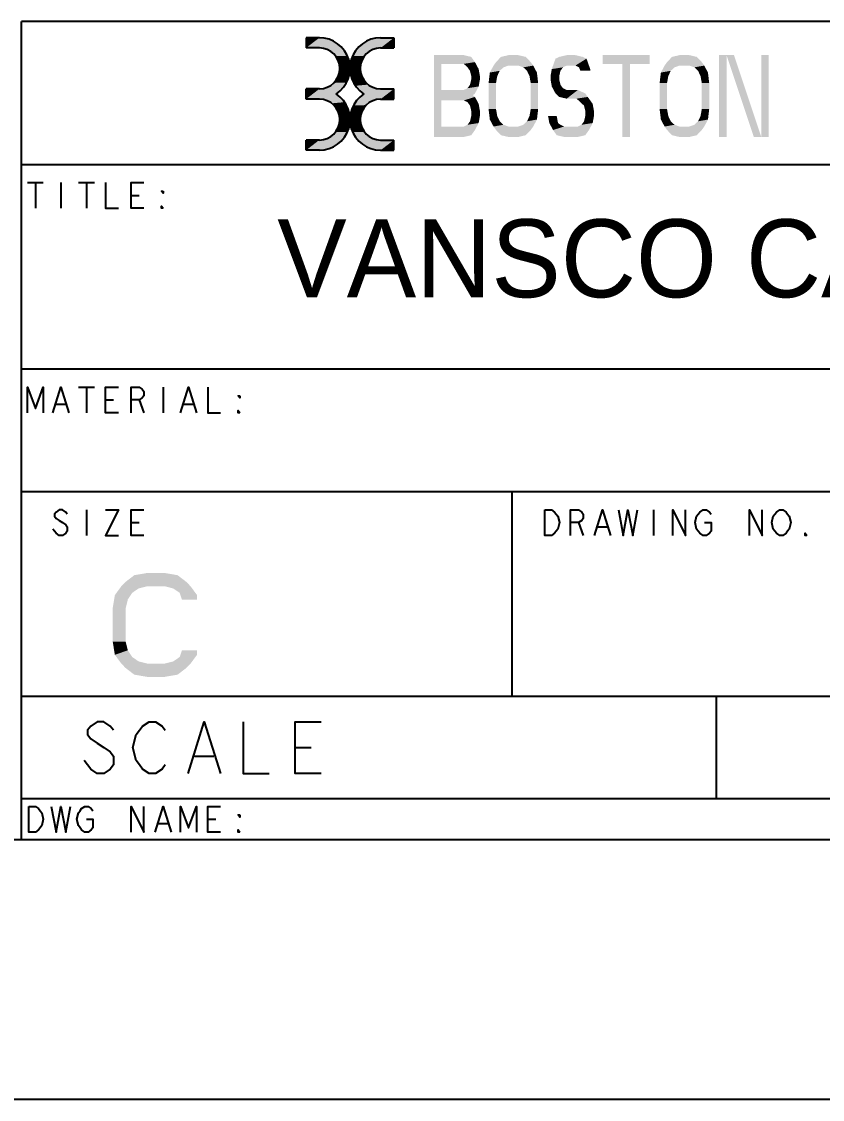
# Model space of a CAD drawing. Extents: x 0 to 768, y 0 to 246.
# Drawn here: x 17 to 18.543, y 0 to 2.075 of the extents above; entities that cross this region are included whole.
import ezdxf

# ---------------------------------------------------------------- set-up
doc = ezdxf.new("R2010")
doc.units = 0
doc.header["$LTSCALE"] = 1.21
doc.header["$MEASUREMENT"] = 0
doc.styles.get("Standard").update_dxf_attribs({"font": 'txt', "width": 0.8})

# ---------------------------------------------------------------- blocks, each defined once
blk = doc.blocks.new('LOGO_BL0', base_point=(12.6468, 1.8171))
at = {"color": 7, "linetype": 'Continuous'}
for p, q in [((12.5454, 1.9253), (12.5454, 1.9057)), ((12.571, 1.9253), (12.5454, 1.9253)), ((12.571, 1.9057), (12.5454, 1.9057)), ((12.571, 1.8269), (12.5454, 1.8269)), ((12.5454, 1.8072), (12.5454, 1.8269)), ((12.571, 1.8072), (12.5454, 1.8072)), ((12.571, 1.7285), (12.5454, 1.7285)), ((12.5454, 1.7088), (12.5454, 1.7285)), ((12.571, 1.7088), (12.5454, 1.7088))]:
    blk.add_line(p, q, dxfattribs=at)
at = {"color": 1, "linetype": 'Continuous'}
for p, q in [((12.6891, 1.9253), (12.7147, 1.9253)), ((12.7147, 1.9253), (12.7147, 1.9057)), ((12.6891, 1.9057), (12.7147, 1.9057)), ((12.6891, 1.8269), (12.7147, 1.8269)), ((12.7147, 1.8072), (12.7147, 1.8269)), ((12.6891, 1.8072), (12.7147, 1.8072)), ((12.6891, 1.7285), (12.7147, 1.7285)), ((12.7147, 1.7088), (12.7147, 1.7285)), ((12.6891, 1.7088), (12.7147, 1.7088))]:
    blk.add_line(p, q, dxfattribs=at)
at = {"color": 7, "linetype": 'Continuous'}
for centre, radius, start, end in [((12.571, 1.8663), 0.0591, 303.5573, 90), ((12.571, 1.8663), 0.0394, 270, 90), ((12.571, 1.7679), 0.0591, 270, 56.4427), ((12.571, 1.7679), 0.0394, 270, 90)]:
    blk.add_arc(centre, radius, start, end, dxfattribs=at)
at = {"color": 1, "linetype": 'Continuous'}
for centre, radius, start, end in [((12.6891, 1.8663), 0.0591, 90, 236.4427), ((12.6891, 1.8663), 0.0394, 90, 270), ((12.6891, 1.7679), 0.0591, 123.5573, 270), ((12.6891, 1.7679), 0.0394, 90, 270)]:
    blk.add_arc(centre, radius, start, end, dxfattribs=at)
at = {"color": 7, "linetype": 'Continuous'}
for points in [[(12.5785, 1.9249), (12.5454, 1.9057), (12.571, 1.9253)], [(12.5454, 1.9057), (12.5454, 1.9253), (12.571, 1.9253)], [(12.5859, 1.9234), (12.5454, 1.9057), (12.5785, 1.9249)], [(12.5931, 1.9211), (12.5454, 1.9057), (12.5859, 1.9234)], [(12.5999, 1.9178), (12.5454, 1.9057), (12.5931, 1.9211)], [(12.6062, 1.9137), (12.5454, 1.9057), (12.5999, 1.9178)], [(12.612, 1.9088), (12.5454, 1.9057), (12.6062, 1.9137)], [(12.5454, 1.9057), (12.612, 1.9088), (12.571, 1.9057)], [(12.571, 1.9057), (12.612, 1.9088), (12.5761, 1.9053)], [(12.5761, 1.9053), (12.612, 1.9088), (12.5812, 1.9043)], [(12.612, 1.9088), (12.6171, 1.9032), (12.5812, 1.9043)], [(12.5861, 1.9027), (12.5812, 1.9043), (12.6171, 1.9032)], [(12.5861, 1.9027), (12.6171, 1.9032), (12.5907, 1.9004)], [(12.5907, 1.9004), (12.6171, 1.9032), (12.595, 1.8975)], [(12.6171, 1.9032), (12.6214, 1.8971), (12.595, 1.8975)], [(12.5988, 1.8941), (12.595, 1.8975), (12.6214, 1.8971)], [(12.6214, 1.8971), (12.6249, 1.8904), (12.5988, 1.8941)], [(12.6022, 1.8903), (12.5988, 1.8941), (12.6249, 1.8904)], [(12.6022, 1.8903), (12.6249, 1.8904), (12.6051, 1.886)], [(12.6249, 1.8904), (12.6275, 1.8833), (12.6051, 1.886)], [(12.6074, 1.8814), (12.6051, 1.886), (12.6275, 1.8833)], [(12.6074, 1.8814), (12.6275, 1.8833), (12.609, 1.8765)], [(12.6275, 1.8833), (12.6292, 1.876), (12.609, 1.8765)], [(12.61, 1.8714), (12.609, 1.8765), (12.6292, 1.876)], [(12.6292, 1.876), (12.63, 1.8685), (12.61, 1.8714)], [(12.6104, 1.8663), (12.61, 1.8714), (12.63, 1.8685)], [(12.6104, 1.8663), (12.63, 1.8685), (12.61, 1.8611)], [(12.63, 1.8685), (12.6298, 1.8609), (12.61, 1.8611)], [(12.6022, 1.8423), (12.6051, 1.8466), (12.6265, 1.8463)], [(12.6074, 1.8512), (12.6286, 1.8535), (12.6051, 1.8466)], [(12.6286, 1.8535), (12.6265, 1.8463), (12.6051, 1.8466)], [(12.6074, 1.8512), (12.609, 1.8561), (12.6286, 1.8535)], [(12.609, 1.8561), (12.61, 1.8611), (12.6298, 1.8609)], [(12.6298, 1.8609), (12.6286, 1.8535), (12.609, 1.8561)], [(12.6096, 1.8216), (12.5454, 1.8072), (12.571, 1.8269)], [(12.5454, 1.8072), (12.5454, 1.8269), (12.571, 1.8269)], [(12.571, 1.8269), (12.5761, 1.8273), (12.615, 1.8269)], [(12.615, 1.8269), (12.6096, 1.8216), (12.571, 1.8269)], [(12.5812, 1.8283), (12.6197, 1.8329), (12.5761, 1.8273)], [(12.6197, 1.8329), (12.615, 1.8269), (12.5761, 1.8273)], [(12.5861, 1.8299), (12.6197, 1.8329), (12.5812, 1.8283)], [(12.5907, 1.8322), (12.6197, 1.8329), (12.5861, 1.8299)], [(12.5907, 1.8322), (12.595, 1.8351), (12.6197, 1.8329)], [(12.5988, 1.8384), (12.6235, 1.8393), (12.595, 1.8351)], [(12.6235, 1.8393), (12.6197, 1.8329), (12.595, 1.8351)], [(12.5988, 1.8384), (12.6022, 1.8423), (12.6235, 1.8393)], [(12.6265, 1.8463), (12.6235, 1.8393), (12.6022, 1.8423)], [(12.5454, 1.8072), (12.6096, 1.8216), (12.6036, 1.8171)], [(12.6096, 1.8125), (12.5454, 1.8072), (12.6036, 1.8171)], [(12.5454, 1.8072), (12.6096, 1.8125), (12.571, 1.8072)], [(12.6096, 1.8125), (12.615, 1.8072), (12.571, 1.8072)], [(12.5761, 1.8069), (12.571, 1.8072), (12.615, 1.8072)], [(12.5761, 1.8069), (12.615, 1.8072), (12.5812, 1.8059)], [(12.5812, 1.8059), (12.615, 1.8072), (12.5861, 1.8042)], [(12.5861, 1.8042), (12.615, 1.8072), (12.5907, 1.802)], [(12.615, 1.8072), (12.6197, 1.8013), (12.5907, 1.802)], [(12.595, 1.7991), (12.5907, 1.802), (12.6197, 1.8013)], [(12.595, 1.7991), (12.6197, 1.8013), (12.5988, 1.7957)], [(12.6197, 1.8013), (12.6235, 1.7948), (12.5988, 1.7957)], [(12.6022, 1.7918), (12.5988, 1.7957), (12.6235, 1.7948)], [(12.6235, 1.7948), (12.6265, 1.7879), (12.6022, 1.7918)], [(12.6051, 1.7875), (12.6022, 1.7918), (12.6265, 1.7879)], [(12.6051, 1.7875), (12.6265, 1.7879), (12.6074, 1.7829)], [(12.6265, 1.7879), (12.6286, 1.7807), (12.6074, 1.7829)], [(12.609, 1.7781), (12.6074, 1.7829), (12.6286, 1.7807)], [(12.6286, 1.7807), (12.6298, 1.7732), (12.609, 1.7781)], [(12.61, 1.773), (12.609, 1.7781), (12.6298, 1.7732)], [(12.61, 1.773), (12.6298, 1.7732), (12.6104, 1.7679)], [(12.61, 1.7627), (12.6104, 1.7679), (12.63, 1.7657)], [(12.63, 1.7657), (12.6292, 1.7582), (12.61, 1.7627)], [(12.6298, 1.7732), (12.63, 1.7657), (12.6104, 1.7679)], [(12.5988, 1.74), (12.6022, 1.7439), (12.6249, 1.7437)], [(12.6249, 1.7437), (12.6214, 1.7371), (12.5988, 1.74)], [(12.6051, 1.7482), (12.6275, 1.7508), (12.6022, 1.7439)], [(12.6275, 1.7508), (12.6249, 1.7437), (12.6022, 1.7439)], [(12.6051, 1.7482), (12.6074, 1.7528), (12.6275, 1.7508)], [(12.609, 1.7577), (12.6292, 1.7582), (12.6074, 1.7528)], [(12.6292, 1.7582), (12.6275, 1.7508), (12.6074, 1.7528)], [(12.609, 1.7577), (12.61, 1.7627), (12.6292, 1.7582)], [(12.612, 1.7253), (12.5454, 1.7088), (12.571, 1.7285)], [(12.5454, 1.7088), (12.5454, 1.7285), (12.571, 1.7285)], [(12.5454, 1.7088), (12.612, 1.7253), (12.6062, 1.7205)], [(12.5761, 1.7288), (12.6171, 1.7309), (12.571, 1.7285)], [(12.6171, 1.7309), (12.612, 1.7253), (12.571, 1.7285)], [(12.5812, 1.7298), (12.6171, 1.7309), (12.5761, 1.7288)], [(12.5812, 1.7298), (12.5861, 1.7315), (12.6171, 1.7309)], [(12.5907, 1.7338), (12.6214, 1.7371), (12.5861, 1.7315)], [(12.6214, 1.7371), (12.6171, 1.7309), (12.5861, 1.7315)], [(12.595, 1.7366), (12.6214, 1.7371), (12.5907, 1.7338)], [(12.595, 1.7366), (12.5988, 1.74), (12.6214, 1.7371)], [(12.5999, 1.7164), (12.5454, 1.7088), (12.6062, 1.7205)], [(12.5931, 1.7131), (12.5454, 1.7088), (12.5999, 1.7164)], [(12.5859, 1.7107), (12.5454, 1.7088), (12.5931, 1.7131)], [(12.5785, 1.7093), (12.5454, 1.7088), (12.5859, 1.7107)], [(12.5785, 1.7093), (12.571, 1.7088), (12.5454, 1.7088)]]:
    blk.add_solid(points, dxfattribs=at)
at = {"color": 1, "linetype": 'Continuous'}
for points in [[(12.6539, 1.9137), (12.7147, 1.9253), (12.6481, 1.9088)], [(12.6481, 1.9088), (12.7147, 1.9253), (12.6891, 1.9057)], [(12.6602, 1.9178), (12.7147, 1.9253), (12.6539, 1.9137)], [(12.667, 1.9211), (12.7147, 1.9253), (12.6602, 1.9178)], [(12.6742, 1.9234), (12.7147, 1.9253), (12.667, 1.9211)], [(12.6816, 1.9249), (12.7147, 1.9253), (12.6742, 1.9234)], [(12.6816, 1.9249), (12.6891, 1.9253), (12.7147, 1.9253)], [(12.7147, 1.9253), (12.7147, 1.9057), (12.6891, 1.9057)], [(12.6326, 1.8833), (12.6352, 1.8904), (12.6579, 1.8903)], [(12.6326, 1.8833), (12.6579, 1.8903), (12.655, 1.886)], [(12.6352, 1.8904), (12.6387, 1.8971), (12.6613, 1.8941)], [(12.6613, 1.8941), (12.6579, 1.8903), (12.6352, 1.8904)], [(12.6387, 1.8971), (12.643, 1.9032), (12.674, 1.9027)], [(12.6387, 1.8971), (12.674, 1.9027), (12.6694, 1.9004)], [(12.6651, 1.8975), (12.6387, 1.8971), (12.6694, 1.9004)], [(12.6651, 1.8975), (12.6613, 1.8941), (12.6387, 1.8971)], [(12.643, 1.9032), (12.6481, 1.9088), (12.6891, 1.9057)], [(12.643, 1.9032), (12.6891, 1.9057), (12.684, 1.9053)], [(12.6789, 1.9043), (12.643, 1.9032), (12.684, 1.9053)], [(12.6789, 1.9043), (12.674, 1.9027), (12.643, 1.9032)], [(12.6301, 1.8685), (12.6309, 1.876), (12.6501, 1.8714)], [(12.6501, 1.8714), (12.6497, 1.8663), (12.6301, 1.8685)], [(12.6303, 1.8609), (12.6301, 1.8685), (12.6497, 1.8663)], [(12.6309, 1.876), (12.6326, 1.8833), (12.6527, 1.8814)], [(12.6309, 1.876), (12.6527, 1.8814), (12.6511, 1.8765)], [(12.6511, 1.8765), (12.6501, 1.8714), (12.6309, 1.876)], [(12.655, 1.886), (12.6527, 1.8814), (12.6326, 1.8833)], [(12.6303, 1.8609), (12.6497, 1.8663), (12.6501, 1.8611)], [(12.6501, 1.8611), (12.6511, 1.8561), (12.6303, 1.8609)], [(12.6315, 1.8535), (12.6303, 1.8609), (12.6511, 1.8561)], [(12.6511, 1.8561), (12.6527, 1.8512), (12.6315, 1.8535)], [(12.6336, 1.8463), (12.6315, 1.8535), (12.6527, 1.8512)], [(12.6336, 1.8463), (12.6527, 1.8512), (12.655, 1.8466)], [(12.655, 1.8466), (12.6579, 1.8423), (12.6336, 1.8463)], [(12.6366, 1.8393), (12.6336, 1.8463), (12.6579, 1.8423)], [(12.6579, 1.8423), (12.6613, 1.8384), (12.6366, 1.8393)], [(12.6404, 1.8329), (12.6366, 1.8393), (12.6613, 1.8384)], [(12.6404, 1.8329), (12.6613, 1.8384), (12.6651, 1.8351)], [(12.6651, 1.8351), (12.6694, 1.8322), (12.6404, 1.8329)], [(12.6451, 1.8269), (12.6404, 1.8329), (12.6694, 1.8322)], [(12.6451, 1.8269), (12.6694, 1.8322), (12.674, 1.8299)], [(12.6789, 1.8283), (12.6451, 1.8269), (12.674, 1.8299)], [(12.684, 1.8273), (12.6451, 1.8269), (12.6789, 1.8283)], [(12.684, 1.8273), (12.6891, 1.8269), (12.6451, 1.8269)], [(12.6505, 1.8216), (12.6451, 1.8269), (12.6891, 1.8269)], [(12.6505, 1.8216), (12.6891, 1.8269), (12.7147, 1.8269)], [(12.6505, 1.8216), (12.7147, 1.8269), (12.6565, 1.8171)], [(12.6565, 1.8171), (12.7147, 1.8269), (12.6505, 1.8125)], [(12.6505, 1.8125), (12.7147, 1.8269), (12.6891, 1.8072)], [(12.7147, 1.8269), (12.7147, 1.8072), (12.6891, 1.8072)], [(12.6404, 1.8013), (12.6451, 1.8072), (12.684, 1.8069)], [(12.6404, 1.8013), (12.684, 1.8069), (12.6789, 1.8059)], [(12.674, 1.8042), (12.6404, 1.8013), (12.6789, 1.8059)], [(12.6451, 1.8072), (12.6505, 1.8125), (12.6891, 1.8072)], [(12.6891, 1.8072), (12.684, 1.8069), (12.6451, 1.8072)], [(12.6315, 1.7807), (12.6336, 1.7879), (12.655, 1.7875)], [(12.6315, 1.7807), (12.655, 1.7875), (12.6527, 1.7829)], [(12.6336, 1.7879), (12.6366, 1.7948), (12.6579, 1.7918)], [(12.6579, 1.7918), (12.655, 1.7875), (12.6336, 1.7879)], [(12.6366, 1.7948), (12.6404, 1.8013), (12.6651, 1.7991)], [(12.6366, 1.7948), (12.6651, 1.7991), (12.6613, 1.7957)], [(12.6613, 1.7957), (12.6579, 1.7918), (12.6366, 1.7948)], [(12.6694, 1.802), (12.6404, 1.8013), (12.674, 1.8042)], [(12.6694, 1.802), (12.6651, 1.7991), (12.6404, 1.8013)], [(12.6301, 1.7657), (12.6303, 1.7732), (12.6501, 1.773)], [(12.6301, 1.7657), (12.6501, 1.773), (12.6497, 1.7679)], [(12.6497, 1.7679), (12.6501, 1.7627), (12.6301, 1.7657)], [(12.6309, 1.7582), (12.6301, 1.7657), (12.6501, 1.7627)], [(12.6303, 1.7732), (12.6315, 1.7807), (12.6511, 1.7781)], [(12.6511, 1.7781), (12.6501, 1.773), (12.6303, 1.7732)], [(12.6527, 1.7829), (12.6511, 1.7781), (12.6315, 1.7807)], [(12.6501, 1.7627), (12.6511, 1.7577), (12.6309, 1.7582)], [(12.6326, 1.7508), (12.6309, 1.7582), (12.6511, 1.7577)], [(12.6326, 1.7508), (12.6511, 1.7577), (12.6527, 1.7528)], [(12.6527, 1.7528), (12.655, 1.7482), (12.6326, 1.7508)], [(12.6352, 1.7437), (12.6326, 1.7508), (12.655, 1.7482)], [(12.6352, 1.7437), (12.655, 1.7482), (12.6579, 1.7439)], [(12.6579, 1.7439), (12.6613, 1.74), (12.6352, 1.7437)], [(12.6387, 1.7371), (12.6352, 1.7437), (12.6613, 1.74)], [(12.6613, 1.74), (12.6651, 1.7366), (12.6387, 1.7371)], [(12.643, 1.7309), (12.6387, 1.7371), (12.6651, 1.7366)], [(12.643, 1.7309), (12.6651, 1.7366), (12.6694, 1.7338)], [(12.674, 1.7315), (12.643, 1.7309), (12.6694, 1.7338)], [(12.674, 1.7315), (12.6789, 1.7298), (12.643, 1.7309)], [(12.6481, 1.7253), (12.643, 1.7309), (12.6789, 1.7298)], [(12.6481, 1.7253), (12.6789, 1.7298), (12.684, 1.7288)], [(12.6891, 1.7285), (12.6481, 1.7253), (12.684, 1.7288)], [(12.7147, 1.7285), (12.6481, 1.7253), (12.6891, 1.7285)], [(12.6481, 1.7253), (12.7147, 1.7285), (12.6539, 1.7205)], [(12.6539, 1.7205), (12.7147, 1.7285), (12.6602, 1.7164)], [(12.6602, 1.7164), (12.7147, 1.7285), (12.667, 1.7131)], [(12.667, 1.7131), (12.7147, 1.7285), (12.6742, 1.7107)], [(12.6742, 1.7107), (12.7147, 1.7285), (12.6816, 1.7093)], [(12.6816, 1.7093), (12.7147, 1.7285), (12.6891, 1.7088)], [(12.7147, 1.7285), (12.7147, 1.7088), (12.6891, 1.7088)]]:
    blk.add_solid(points, dxfattribs=at)

msp = doc.modelspace()

# ---------------------------------------------------------------- linework, layer by layer
at = {"color": 2, "linetype": 'Continuous'}
for p, q in [((21.49996, 2.0748), (16.99996, 2.0748)), ((16.99996, 0.5), (16.99996, 2.0748)), ((21.49996, 1.79921), (16.99996, 1.79921)), ((17.01116, 1.76476), (17.04192, 1.76476)), ((17.02654, 1.76476), (17.02654, 1.71555)), ((17.07575, 1.76476), (17.07575, 1.71555)), ((17.10958, 1.76476), (17.14034, 1.76476)), ((17.12496, 1.76476), (17.12496, 1.71555)), ((17.21108, 1.74016), (17.22646, 1.74016)), ((21.49996, 1.40551), (16.99996, 1.40551)), ((17.10958, 1.37106), (17.14034, 1.37106)), ((17.12496, 1.37106), (17.12496, 1.32185)), ((17.2726, 1.37106), (17.2726, 1.32185)), ((17.06652, 1.33825), (17.08498, 1.33825)), ((17.16187, 1.34646), (17.17725, 1.34646)), ((17.22646, 1.34646), (17.23569, 1.32185)), ((17.31258, 1.33825), (17.33104, 1.33825)), ((21.49996, 1.16929), (16.99996, 1.16929)), ((17.94484, 0.77559), (17.94484, 1.16929)), ((17.12496, 1.13484), (17.12496, 1.08563)), ((18.21748, 1.13484), (18.21748, 1.08563)), ((17.21108, 1.11024), (17.22646, 1.11024)), ((18.07292, 1.11024), (18.08215, 1.08563)), ((18.10983, 1.10203), (18.12828, 1.10203)), ((21.49996, 0.77559), (16.99996, 0.77559)), ((18.33854, 0.57874), (18.33854, 0.77559)), ((17.52693, 0.67717), (17.55818, 0.67717)), ((17.33318, 0.6605), (17.37068, 0.6605)), ((21.49996, 0.57874), (16.99996, 0.57874)), ((17.26337, 0.53117), (17.28183, 0.53117)), ((17.35873, 0.53937), (17.3741, 0.53937)), ((21.49996, 0.5), (16.99996, 0.5))]:
    msp.add_line(p, q, dxfattribs=at)
at = {"color": 7, "linetype": 'Continuous'}
for p, q in [((21.49996, 0.5), (0.5, 0.5)), ((21.99996, 0), (0, 0))]:
    msp.add_line(p, q, dxfattribs=at)
at = {"color": 2, "linetype": 'Continuous'}
for points in [[(17.16187, 1.76476), (17.16187, 1.71555), (17.18648, 1.71555)], [(17.23569, 1.71555), (17.21108, 1.71555), (17.21108, 1.76476), (17.23569, 1.76476)], [(17.2726, 1.74836), (17.2726, 1.74426), (17.26952, 1.74836), (17.2726, 1.74836)], [(17.2726, 1.71555), (17.26952, 1.71555), (17.26952, 1.71965), (17.2726, 1.71555)], [(17.01116, 1.32185), (17.01116, 1.37106), (17.02654, 1.33005), (17.04192, 1.37106), (17.04192, 1.32185)], [(17.06037, 1.32185), (17.07575, 1.37106), (17.09113, 1.32185)], [(17.18648, 1.32185), (17.16187, 1.32185), (17.16187, 1.37106), (17.18648, 1.37106)], [(17.21108, 1.32185), (17.21108, 1.37106), (17.22646, 1.37106), (17.23261, 1.36696), (17.23569, 1.36286), (17.23569, 1.35466), (17.23261, 1.35056), (17.22646, 1.34646), (17.21108, 1.34646)], [(17.30643, 1.32185), (17.32181, 1.37106), (17.33719, 1.32185)], [(17.35872, 1.37106), (17.35872, 1.32185), (17.38333, 1.32185)], [(17.42024, 1.35466), (17.42024, 1.35056), (17.41716, 1.35466), (17.42024, 1.35466)], [(17.42024, 1.32185), (17.41716, 1.32185), (17.41716, 1.32595), (17.42024, 1.32185)], [(17.08805, 1.12664), (17.08498, 1.13074), (17.07883, 1.13484), (17.07267, 1.13484), (17.06652, 1.13074), (17.06345, 1.12664), (17.06345, 1.12254), (17.06652, 1.11844), (17.07267, 1.11434), (17.07883, 1.11024), (17.08498, 1.10614), (17.08805, 1.10203), (17.08805, 1.09383), (17.08498, 1.08973), (17.07883, 1.08563), (17.07267, 1.08563), (17.06652, 1.08973), (17.06345, 1.09383), (17.06037, 1.09793)], [(17.16187, 1.13484), (17.18648, 1.13484), (17.16187, 1.08563), (17.18648, 1.08563)], [(17.23569, 1.08563), (17.21108, 1.08563), (17.21108, 1.13484), (17.23569, 1.13484)], [(18.00833, 1.13484), (18.02063, 1.13484), (18.02678, 1.13074), (18.02986, 1.12664), (18.03293, 1.12254), (18.03601, 1.11024), (18.03293, 1.09793), (18.02986, 1.09383), (18.02678, 1.08973), (18.02063, 1.08563), (18.00833, 1.08563), (18.00833, 1.13484)], [(18.05754, 1.08563), (18.05754, 1.13484), (18.07292, 1.13484), (18.07907, 1.13074), (18.08215, 1.12664), (18.08215, 1.11844), (18.07907, 1.11434), (18.07292, 1.11024), (18.05754, 1.11024)], [(18.10368, 1.08563), (18.11906, 1.13484), (18.13444, 1.08563)], [(18.14981, 1.13484), (18.15904, 1.08563), (18.16827, 1.13484), (18.1775, 1.08563), (18.18672, 1.13484)], [(18.25439, 1.08563), (18.25439, 1.13484), (18.279, 1.08563), (18.279, 1.13484)], [(18.31591, 1.11024), (18.32821, 1.11024), (18.32821, 1.09383), (18.32513, 1.08973), (18.31898, 1.08563), (18.31283, 1.08563), (18.30668, 1.08973), (18.3036, 1.09383), (18.30053, 1.09793), (18.29745, 1.11024), (18.30053, 1.12254), (18.3036, 1.12664), (18.30668, 1.13074), (18.31283, 1.13484), (18.31898, 1.13484), (18.32513, 1.13074), (18.32821, 1.12664)], [(18.40203, 1.08563), (18.40203, 1.13484), (18.42664, 1.08563), (18.42664, 1.13484)], [(18.47585, 1.09383), (18.47277, 1.08973), (18.46662, 1.08563), (18.46047, 1.08563), (18.45432, 1.08973), (18.45124, 1.09383), (18.44817, 1.09793), (18.44509, 1.11024), (18.44817, 1.12254), (18.45124, 1.12664), (18.45432, 1.13074), (18.46047, 1.13484), (18.46662, 1.13484), (18.47277, 1.13074), (18.47585, 1.12664), (18.47892, 1.12254), (18.482, 1.11024), (18.47892, 1.09793), (18.47585, 1.09383)], [(18.51276, 1.08563), (18.50968, 1.08563), (18.50968, 1.08973), (18.51276, 1.08563)], [(17.17693, 0.7105), (17.17068, 0.71883), (17.15818, 0.72717), (17.14568, 0.72717), (17.13318, 0.71883), (17.12693, 0.7105), (17.12693, 0.70217), (17.13318, 0.69383), (17.14568, 0.6855), (17.15818, 0.67717), (17.17068, 0.66883), (17.17693, 0.6605), (17.17693, 0.64383), (17.17068, 0.6355), (17.15818, 0.62717), (17.14568, 0.62717), (17.13318, 0.6355), (17.12693, 0.64383), (17.12068, 0.65217)], [(17.27693, 0.64383), (17.27068, 0.6355), (17.25818, 0.62717), (17.24568, 0.62717), (17.23318, 0.6355), (17.22693, 0.64383), (17.22068, 0.65217), (17.21443, 0.67717), (17.22068, 0.70217), (17.22693, 0.7105), (17.23318, 0.71883), (17.24568, 0.72717), (17.25818, 0.72717), (17.27068, 0.71883), (17.27693, 0.7105)], [(17.32068, 0.62717), (17.35193, 0.72717), (17.38318, 0.62717)], [(17.42693, 0.72717), (17.42693, 0.62717), (17.47693, 0.62717)], [(17.57693, 0.62717), (17.52693, 0.62717), (17.52693, 0.72717), (17.57693, 0.72717)], [(17.01423, 0.56398), (17.02654, 0.56398), (17.03269, 0.55988), (17.03576, 0.55577), (17.03884, 0.55167), (17.04192, 0.53937), (17.03884, 0.52707), (17.03576, 0.52297), (17.03269, 0.51886), (17.02654, 0.51476), (17.01423, 0.51476), (17.01423, 0.56398)], [(17.0573, 0.56398), (17.06652, 0.51476), (17.07575, 0.56398), (17.08498, 0.51476), (17.09421, 0.56398)], [(17.12496, 0.53937), (17.13727, 0.53937), (17.13727, 0.52297), (17.13419, 0.51886), (17.12804, 0.51476), (17.12189, 0.51476), (17.11574, 0.51886), (17.11266, 0.52297), (17.10958, 0.52707), (17.10651, 0.53937), (17.10958, 0.55167), (17.11266, 0.55577), (17.11574, 0.55988), (17.12189, 0.56398), (17.12804, 0.56398), (17.13419, 0.55988), (17.13727, 0.55577)], [(17.21109, 0.51476), (17.21109, 0.56398), (17.23569, 0.51476), (17.23569, 0.56398)], [(17.25722, 0.51476), (17.2726, 0.56398), (17.28798, 0.51476)], [(17.30644, 0.51476), (17.30644, 0.56398), (17.32181, 0.52297), (17.33719, 0.56398), (17.33719, 0.51476)], [(17.38333, 0.51476), (17.35873, 0.51476), (17.35873, 0.56398), (17.38333, 0.56398)], [(17.42024, 0.54757), (17.42024, 0.54347), (17.41717, 0.54757), (17.42024, 0.54757)], [(17.42024, 0.51476), (17.41717, 0.51476), (17.41717, 0.51886), (17.42024, 0.51476)]]:
    msp.add_lwpolyline(points, dxfattribs=at)
at = {"color": 7, "linetype": 'Continuous'}
for points in [[(17.79465, 1.85266), (17.79465, 2.01014), (17.80897, 1.85266), (17.80897, 2.01014)], [(17.86628, 2.00679), (17.80897, 1.99338), (17.85195, 2.01014)], [(17.80897, 1.99338), (17.80897, 2.01014), (17.85195, 2.01014)], [(17.87344, 1.99674), (17.80897, 1.99338), (17.86628, 2.00679)], [(17.80897, 1.99338), (17.87344, 1.99674), (17.85195, 1.99338)], [(17.85195, 1.99338), (17.87344, 1.99674), (17.85911, 1.98668)], [(17.87344, 1.99674), (17.8806, 1.98333), (17.85911, 1.98668)], [(17.90926, 1.99003), (17.91403, 1.99674), (17.98089, 1.99674)], [(17.90926, 1.99003), (17.98089, 1.99674), (17.93791, 1.99003)], [(17.91403, 1.99674), (17.92358, 2.00679), (17.97134, 2.00679)], [(17.97134, 2.00679), (17.98089, 1.99674), (17.91403, 1.99674)], [(17.92358, 2.00679), (17.93791, 2.01014), (17.95701, 2.01014)], [(17.95701, 2.01014), (17.97134, 2.00679), (17.92358, 2.00679)], [(17.93791, 1.99003), (17.98089, 1.99674), (17.95701, 1.99003)], [(17.98089, 1.99674), (17.98566, 1.99003), (17.95701, 1.99003)], [(18.05013, 1.99003), (18.02148, 1.98333), (18.08834, 2.00344)], [(18.02148, 1.98333), (18.02864, 2.00344), (18.08834, 2.00344)], [(18.02864, 2.00344), (18.03581, 2.00679), (18.08117, 2.00679)], [(18.08117, 2.00679), (18.08834, 2.00344), (18.02864, 2.00344)], [(18.03581, 2.00679), (18.05013, 2.01014), (18.06685, 2.01014)], [(18.06685, 2.01014), (18.08117, 2.00679), (18.03581, 2.00679)], [(18.05013, 1.99003), (18.08834, 2.00344), (18.06685, 1.99003)], [(18.06685, 1.99003), (18.08834, 2.00344), (18.07401, 1.98668)], [(18.08834, 2.00344), (18.0955, 1.98333), (18.07401, 1.98668)], [(18.11938, 2.01014), (18.11938, 1.99338), (18.21011, 2.01014), (18.21011, 1.99338)], [(18.15758, 1.99338), (18.15758, 1.85266), (18.17191, 1.99338), (18.17191, 1.85266)], [(18.23876, 1.99003), (18.24354, 1.99674), (18.3104, 1.99674)], [(18.23876, 1.99003), (18.3104, 1.99674), (18.26742, 1.99003)], [(18.24354, 1.99674), (18.25309, 2.00679), (18.30084, 2.00679)], [(18.30084, 2.00679), (18.3104, 1.99674), (18.24354, 1.99674)], [(18.25309, 2.00679), (18.26742, 2.01014), (18.28652, 2.01014)], [(18.28652, 2.01014), (18.30084, 2.00679), (18.25309, 2.00679)], [(18.26742, 1.99003), (18.3104, 1.99674), (18.28652, 1.99003)], [(18.3104, 1.99674), (18.31517, 1.99003), (18.28652, 1.99003)], [(18.34382, 2.01014), (18.34382, 1.85266), (18.35815, 2.01014), (18.35815, 1.85266)], [(18.35815, 2.01014), (18.41068, 1.85266), (18.37248, 2.01014), (18.42501, 1.85266)], [(18.42501, 2.01014), (18.42501, 1.85266), (18.43933, 2.01014), (18.43933, 1.85266)], [(17.86389, 1.97998), (17.85911, 1.98668), (17.8806, 1.98333)], [(17.86389, 1.97998), (17.8806, 1.98333), (17.86628, 1.96993)], [(17.8806, 1.98333), (17.88299, 1.96993), (17.86628, 1.96993)], [(17.89971, 1.95653), (17.90209, 1.97663), (17.91642, 1.96993)], [(17.90209, 1.97663), (17.90926, 1.99003), (17.92836, 1.98668)], [(17.9212, 1.97998), (17.90209, 1.97663), (17.92836, 1.98668)], [(17.9212, 1.97998), (17.91642, 1.96993), (17.90209, 1.97663)], [(17.93791, 1.99003), (17.92836, 1.98668), (17.90926, 1.99003)], [(17.96656, 1.98668), (17.95701, 1.99003), (17.98566, 1.99003)], [(17.96656, 1.98668), (17.98566, 1.99003), (17.97373, 1.97998)], [(17.98566, 1.99003), (17.99283, 1.97663), (17.97373, 1.97998)], [(17.9785, 1.96993), (17.97373, 1.97998), (17.99283, 1.97663)], [(17.9785, 1.96993), (17.99283, 1.97663), (17.98089, 1.95653)], [(17.99283, 1.97663), (17.99522, 1.95653), (17.98089, 1.95653)], [(18.01909, 1.96993), (18.02148, 1.98333), (18.0382, 1.97998)], [(18.0382, 1.97998), (18.03581, 1.96993), (18.01909, 1.96993)], [(18.04297, 1.98668), (18.02148, 1.98333), (18.05013, 1.99003)], [(18.04297, 1.98668), (18.0382, 1.97998), (18.02148, 1.98333)], [(18.0764, 1.97998), (18.07401, 1.98668), (18.0955, 1.98333)], [(18.0955, 1.98333), (18.0955, 1.97998), (18.0764, 1.97998)], [(18.22921, 1.95653), (18.2316, 1.97663), (18.24593, 1.96993)], [(18.2316, 1.97663), (18.23876, 1.99003), (18.25786, 1.98668)], [(18.2507, 1.97998), (18.2316, 1.97663), (18.25786, 1.98668)], [(18.2507, 1.97998), (18.24593, 1.96993), (18.2316, 1.97663)], [(18.26742, 1.99003), (18.25786, 1.98668), (18.23876, 1.99003)], [(18.29607, 1.98668), (18.28652, 1.99003), (18.31517, 1.99003)], [(18.29607, 1.98668), (18.31517, 1.99003), (18.30323, 1.97998)], [(18.31517, 1.99003), (18.32233, 1.97663), (18.30323, 1.97998)], [(18.30801, 1.96993), (18.30323, 1.97998), (18.32233, 1.97663)], [(18.30801, 1.96993), (18.32233, 1.97663), (18.3104, 1.95653)], [(18.32233, 1.97663), (18.32472, 1.95653), (18.3104, 1.95653)], [(17.85911, 1.94648), (17.86389, 1.95318), (17.8806, 1.94983)], [(17.86389, 1.95318), (17.86628, 1.96323), (17.88299, 1.96323)], [(17.88299, 1.96323), (17.8806, 1.94983), (17.86389, 1.95318)], [(17.86628, 1.96323), (17.86628, 1.96993), (17.88299, 1.96993)], [(17.88299, 1.96993), (17.88299, 1.96323), (17.86628, 1.96323)], [(17.91642, 1.96993), (17.91403, 1.95653), (17.89971, 1.95653)], [(17.89971, 1.90627), (17.89971, 1.95653), (17.91403, 1.95653)], [(17.91403, 1.95653), (17.91403, 1.90627), (17.89971, 1.90627)], [(17.99522, 1.95653), (17.98089, 1.95653), (17.99522, 1.90627), (17.98089, 1.90627)], [(18.01909, 1.96323), (18.01909, 1.96993), (18.03581, 1.96993)], [(18.03581, 1.96993), (18.03581, 1.96323), (18.01909, 1.96323)], [(18.02148, 1.94983), (18.01909, 1.96323), (18.03581, 1.96323)], [(18.0382, 1.95318), (18.02148, 1.94983), (18.03581, 1.96323)], [(18.0382, 1.95318), (18.04297, 1.94648), (18.02148, 1.94983)], [(18.24593, 1.96993), (18.24354, 1.95653), (18.22921, 1.95653)], [(18.22921, 1.90627), (18.22921, 1.95653), (18.24354, 1.95653)], [(18.24354, 1.95653), (18.24354, 1.90627), (18.22921, 1.90627)], [(18.32472, 1.95653), (18.3104, 1.95653), (18.32472, 1.90627), (18.3104, 1.90627)], [(17.87344, 1.93642), (17.80897, 1.92302), (17.85195, 1.94312)], [(17.80897, 1.92302), (17.80897, 1.94312), (17.85195, 1.94312)], [(17.86628, 1.93642), (17.80897, 1.92302), (17.85195, 1.94312)], [(17.80897, 1.92302), (17.80897, 1.94312), (17.85195, 1.94312)], [(17.86628, 1.92972), (17.80897, 1.92302), (17.87344, 1.93642)], [(17.87344, 1.92972), (17.80897, 1.92302), (17.86628, 1.93642)], [(17.86628, 1.92972), (17.85195, 1.92302), (17.80897, 1.92302)], [(17.80897, 1.92302), (17.87344, 1.92972), (17.85195, 1.92302)], [(17.85911, 1.94648), (17.8806, 1.94983), (17.85195, 1.94312)], [(17.8806, 1.94983), (17.87344, 1.93642), (17.85195, 1.94312)], [(17.85195, 1.92302), (17.87344, 1.92972), (17.85911, 1.91967)], [(17.87344, 1.92972), (17.8806, 1.91632), (17.85911, 1.91967)], [(18.02864, 1.93642), (18.02148, 1.94983), (18.04297, 1.94648)], [(18.05013, 1.94312), (18.02864, 1.93642), (18.04297, 1.94648)], [(18.02864, 1.93642), (18.05013, 1.94312), (18.03581, 1.92972)], [(18.05013, 1.94312), (18.05013, 1.92637), (18.03581, 1.92972)], [(18.08595, 1.93642), (18.05013, 1.92637), (18.07162, 1.94312)], [(18.05013, 1.92637), (18.05013, 1.94312), (18.07162, 1.94312)], [(18.09072, 1.92972), (18.05013, 1.92637), (18.08595, 1.93642)], [(18.05013, 1.92637), (18.09072, 1.92972), (18.06923, 1.92637)], [(18.06923, 1.92637), (18.09072, 1.92972), (18.0764, 1.91967)], [(18.09072, 1.92972), (18.10028, 1.91632), (18.0764, 1.91967)], [(17.86389, 1.91297), (17.85911, 1.91967), (17.8806, 1.91632)], [(17.86389, 1.91297), (17.8806, 1.91632), (17.86628, 1.90292)], [(17.8806, 1.91632), (17.88299, 1.90292), (17.86628, 1.90292)], [(18.08356, 1.91297), (18.0764, 1.91967), (18.10028, 1.91632)], [(18.08356, 1.91297), (18.10028, 1.91632), (18.08595, 1.90292)], [(18.10028, 1.91632), (18.10266, 1.90292), (18.08595, 1.90292)], [(17.86389, 1.88281), (17.86628, 1.89287), (17.88299, 1.89287)], [(17.88299, 1.89287), (17.8806, 1.87946), (17.86389, 1.88281)], [(17.86628, 1.89287), (17.86628, 1.90292), (17.88299, 1.90292)], [(17.88299, 1.90292), (17.88299, 1.89287), (17.86628, 1.89287)], [(17.90209, 1.88616), (17.89971, 1.90627), (17.91403, 1.90627)], [(17.91642, 1.89287), (17.90209, 1.88616), (17.91403, 1.90627)], [(17.91642, 1.89287), (17.9212, 1.88281), (17.90209, 1.88616)], [(17.97373, 1.88281), (17.9785, 1.89287), (17.99283, 1.88616)], [(17.9785, 1.89287), (17.98089, 1.90627), (17.99522, 1.90627)], [(17.99522, 1.90627), (17.99283, 1.88616), (17.9785, 1.89287)], [(18.01671, 1.87946), (18.01432, 1.89287), (18.03103, 1.89287)], [(18.03103, 1.89287), (18.03342, 1.87946), (18.01671, 1.87946)], [(18.08356, 1.88281), (18.08595, 1.89287), (18.10266, 1.89287)], [(18.10266, 1.89287), (18.10028, 1.87946), (18.08356, 1.88281)], [(18.08595, 1.89287), (18.08595, 1.90292), (18.10266, 1.90292)], [(18.10266, 1.90292), (18.10266, 1.89287), (18.08595, 1.89287)], [(18.2316, 1.88616), (18.22921, 1.90627), (18.24354, 1.90627)], [(18.24593, 1.89287), (18.2316, 1.88616), (18.24354, 1.90627)], [(18.24593, 1.89287), (18.2507, 1.88281), (18.2316, 1.88616)], [(18.30323, 1.88281), (18.30801, 1.89287), (18.32233, 1.88616)], [(18.30801, 1.89287), (18.3104, 1.90627), (18.32472, 1.90627)], [(18.32472, 1.90627), (18.32233, 1.88616), (18.30801, 1.89287)], [(17.87344, 1.86606), (17.80897, 1.85266), (17.85195, 1.87276)], [(17.80897, 1.85266), (17.80897, 1.87276), (17.85195, 1.87276)], [(17.85911, 1.87611), (17.8806, 1.87946), (17.85195, 1.87276)], [(17.8806, 1.87946), (17.87344, 1.86606), (17.85195, 1.87276)], [(17.85911, 1.87611), (17.86389, 1.88281), (17.8806, 1.87946)], [(17.90926, 1.87276), (17.90209, 1.88616), (17.9212, 1.88281)], [(17.92836, 1.87611), (17.90926, 1.87276), (17.9212, 1.88281)], [(17.92836, 1.87611), (17.93791, 1.87276), (17.90926, 1.87276)], [(17.91403, 1.86606), (17.90926, 1.87276), (17.93791, 1.87276)], [(17.98566, 1.87276), (17.91403, 1.86606), (17.95701, 1.87276)], [(17.95701, 1.87276), (17.91403, 1.86606), (17.93791, 1.87276)], [(17.98566, 1.87276), (17.98089, 1.86606), (17.91403, 1.86606)], [(17.95701, 1.87276), (17.96656, 1.87611), (17.98566, 1.87276)], [(17.97373, 1.88281), (17.99283, 1.88616), (17.96656, 1.87611)], [(17.99283, 1.88616), (17.98566, 1.87276), (17.96656, 1.87611)], [(18.02387, 1.86606), (18.01671, 1.87946), (18.03342, 1.87946)], [(18.0382, 1.87611), (18.02387, 1.86606), (18.03342, 1.87946)], [(18.04536, 1.87276), (18.02387, 1.86606), (18.0382, 1.87611)], [(18.07162, 1.87276), (18.02387, 1.86606), (18.04536, 1.87276)], [(18.02387, 1.86606), (18.07162, 1.87276), (18.09311, 1.86606)], [(18.07879, 1.87611), (18.10028, 1.87946), (18.07162, 1.87276)], [(18.10028, 1.87946), (18.09311, 1.86606), (18.07162, 1.87276)], [(18.07879, 1.87611), (18.08356, 1.88281), (18.10028, 1.87946)], [(18.23876, 1.87276), (18.2316, 1.88616), (18.2507, 1.88281)], [(18.25786, 1.87611), (18.23876, 1.87276), (18.2507, 1.88281)], [(18.25786, 1.87611), (18.26742, 1.87276), (18.23876, 1.87276)], [(18.24354, 1.86606), (18.23876, 1.87276), (18.26742, 1.87276)], [(18.31517, 1.87276), (18.24354, 1.86606), (18.28652, 1.87276)], [(18.28652, 1.87276), (18.24354, 1.86606), (18.26742, 1.87276)], [(18.31517, 1.87276), (18.3104, 1.86606), (18.24354, 1.86606)], [(18.28652, 1.87276), (18.29607, 1.87611), (18.31517, 1.87276)], [(18.30323, 1.88281), (18.32233, 1.88616), (18.29607, 1.87611)], [(18.32233, 1.88616), (18.31517, 1.87276), (18.29607, 1.87611)], [(17.86628, 1.85601), (17.80897, 1.85266), (17.87344, 1.86606)], [(17.86628, 1.85601), (17.85195, 1.85266), (17.80897, 1.85266)], [(17.92358, 1.85601), (17.91403, 1.86606), (17.98089, 1.86606)], [(17.98089, 1.86606), (17.97134, 1.85601), (17.92358, 1.85601)], [(17.93791, 1.85266), (17.92358, 1.85601), (17.97134, 1.85601)], [(17.97134, 1.85601), (17.95701, 1.85266), (17.93791, 1.85266)], [(18.03103, 1.85601), (18.02387, 1.86606), (18.09311, 1.86606)], [(18.09311, 1.86606), (18.08595, 1.85601), (18.03103, 1.85601)], [(18.04536, 1.85266), (18.03103, 1.85601), (18.08595, 1.85601)], [(18.08595, 1.85601), (18.07162, 1.85266), (18.04536, 1.85266)], [(18.25309, 1.85601), (18.24354, 1.86606), (18.3104, 1.86606)], [(18.3104, 1.86606), (18.30084, 1.85601), (18.25309, 1.85601)], [(18.26742, 1.85266), (18.25309, 1.85601), (18.30084, 1.85601)], [(18.30084, 1.85601), (18.28652, 1.85266), (18.26742, 1.85266)]]:
    msp.add_solid(points, dxfattribs=at)
at = {"color": 2, "linetype": 'Continuous'}
for points in [[(17.19222, 0.98785), (17.20055, 0.99636), (17.31722, 0.99636)], [(17.19222, 0.98785), (17.31722, 0.99636), (17.24222, 0.98785)], [(17.20055, 0.99636), (17.21722, 1.00913), (17.30055, 1.00913)], [(17.30055, 1.00913), (17.31722, 0.99636), (17.20055, 0.99636)], [(17.21722, 1.00913), (17.24222, 1.01339), (17.27555, 1.01339)], [(17.27555, 1.01339), (17.30055, 1.00913), (17.21722, 1.00913)], [(17.24222, 0.98785), (17.31722, 0.99636), (17.27555, 0.98785)], [(17.31722, 0.99636), (17.32555, 0.98785), (17.27555, 0.98785)], [(17.17972, 0.97083), (17.19222, 0.98785), (17.22555, 0.9836)], [(17.21305, 0.97509), (17.17972, 0.97083), (17.22555, 0.9836)], [(17.24222, 0.98785), (17.22555, 0.9836), (17.19222, 0.98785)], [(17.29222, 0.9836), (17.27555, 0.98785), (17.32555, 0.98785)], [(17.29222, 0.9836), (17.32555, 0.98785), (17.30472, 0.97509)], [(17.32555, 0.98785), (17.33805, 0.97083), (17.30472, 0.97509)], [(17.17555, 0.9453), (17.17972, 0.97083), (17.20472, 0.96232)], [(17.20472, 0.96232), (17.20055, 0.9453), (17.17555, 0.9453)], [(17.21305, 0.97509), (17.20472, 0.96232), (17.17972, 0.97083)], [(17.30889, 0.96232), (17.30472, 0.97509), (17.33805, 0.97083)], [(17.33805, 0.97083), (17.33805, 0.96232), (17.30889, 0.96232)], [(17.17555, 0.88147), (17.17555, 0.9453), (17.20055, 0.9453)], [(17.20055, 0.9453), (17.20055, 0.88147), (17.17555, 0.88147)], [(17.17972, 0.85594), (17.17555, 0.88147), (17.20055, 0.88147)], [(17.20472, 0.86445), (17.17972, 0.85594), (17.20055, 0.88147)], [(17.20472, 0.86445), (17.21305, 0.85168), (17.17972, 0.85594)], [(17.19222, 0.83892), (17.17972, 0.85594), (17.21305, 0.85168)], [(17.22555, 0.84317), (17.19222, 0.83892), (17.21305, 0.85168)], [(17.30472, 0.85168), (17.33805, 0.85594), (17.29222, 0.84317)], [(17.33805, 0.85594), (17.32555, 0.83892), (17.29222, 0.84317)], [(17.33805, 0.85594), (17.30472, 0.85168), (17.33805, 0.86445)], [(17.30472, 0.85168), (17.30889, 0.86445), (17.33805, 0.86445)], [(17.22555, 0.84317), (17.24222, 0.83892), (17.19222, 0.83892)], [(17.20055, 0.83041), (17.19222, 0.83892), (17.24222, 0.83892)], [(17.32555, 0.83892), (17.20055, 0.83041), (17.27555, 0.83892)], [(17.27555, 0.83892), (17.20055, 0.83041), (17.24222, 0.83892)], [(17.32555, 0.83892), (17.31722, 0.83041), (17.20055, 0.83041)], [(17.21722, 0.81764), (17.20055, 0.83041), (17.31722, 0.83041)], [(17.31722, 0.83041), (17.30055, 0.81764), (17.21722, 0.81764)], [(17.27555, 0.83892), (17.29222, 0.84317), (17.32555, 0.83892)], [(17.24222, 0.81339), (17.21722, 0.81764), (17.30055, 0.81764)], [(17.30055, 0.81764), (17.27555, 0.81339), (17.24222, 0.81339)]]:
    msp.add_solid(points, dxfattribs=at)

# ---------------------------------------------------------------- block references
msp.add_blockref('LOGO_BL0', (17.64946, 1.93541), dxfattribs=at)

# ---------------------------------------------------------------- texts
msp.add_text('VANSCO CABLE ASSY', height=0.15).set_placement((17.49261, 1.54407))

doc.saveas('drawing.dxf')
